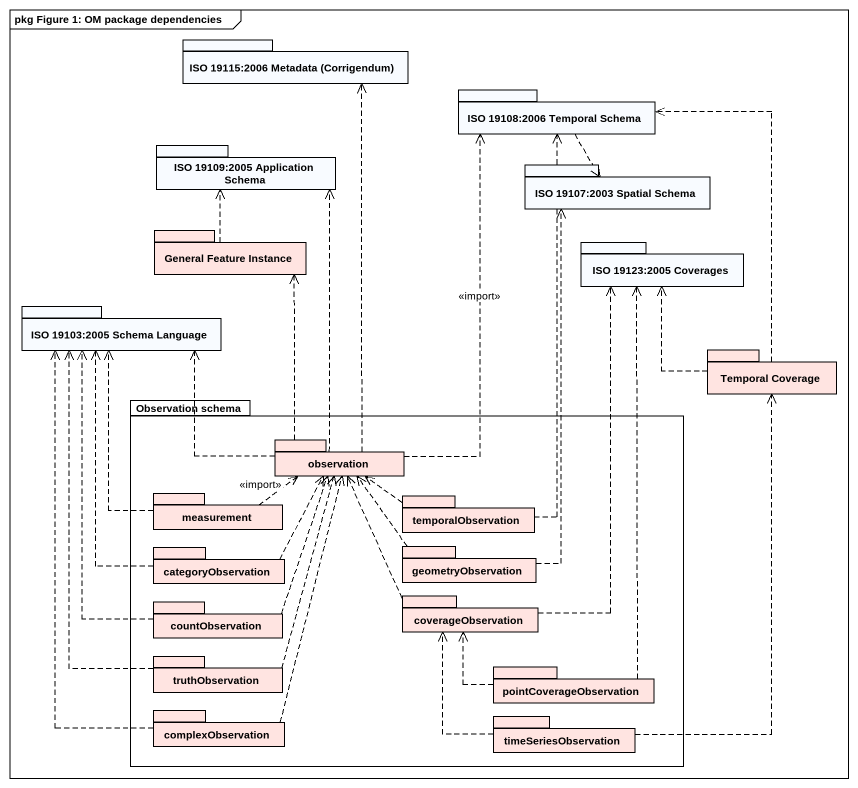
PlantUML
@startuml
mainframe pkg Figure 1: OM package dependencies
package "ISO 19115:2006 Metadata (Corrigendum)" as ISO_19115_2006_Metadata {
}
package "ISO 19108:2006 Temporal Schema" as ISO_19108_2006_Temporal {
}
package "ISO 19109:2005 Application Schema" as ISO_19109_2005_Application {
}
package "ISO 19107:2003 Spatial Schema" as ISO_19107_2003_Spatial {
}
package "General Feature Instance" as General_Feature_Instance #FFE4E1 {
}
package "ISO 19123:2005 Coverages" as ISO_19123_2005_Coverages {
}
package "ISO 19103:2005 Schema Language" as ISO_19103_2005_Schema {
}
package "Temporal Coverage" as Temporal_Coverage #FFE4E1 {
}
package "Observation schema" as Observation_schema #FFFFFF {
  package observation #FFE4E1 {
  }
  package measurement #FFE4E1 {
  }
  package temporalObservation #FFE4E1 {
  }
  package categoryObservation #FFE4E1 {
  }
  package geometryObservation #FFE4E1 {
  }
  package countObservation #FFE4E1 {
  }
  package coverageObservation #FFE4E1 {
  }
  package truthObservation #FFE4E1 {
  }
  package pointCoverageObservation #FFE4E1 {
  }
  package complexObservation #FFE4E1 {
  }
  package timeSeriesObservation #FFE4E1 {
  }
}
ISO_19108_2006_Temporal ..> ISO_19107_2003_Spatial
General_Feature_Instance .up.> ISO_19109_2005_Application
Temporal_Coverage .up.> ISO_19108_2006_Temporal
Temporal_Coverage .up.> ISO_19123_2005_Coverages
observation .up.> ISO_19115_2006_Metadata
observation .up.> ISO_19108_2006_Temporal : <<import>>
observation .up.> ISO_19109_2005_Application
observation .up.> General_Feature_Instance
observation .left.> ISO_19103_2005_Schema
measurement .up.> ISO_19103_2005_Schema
measurement .right.> observation : <<import>>
temporalObservation .up.> ISO_19108_2006_Temporal
temporalObservation .left.> observation
categoryObservation .up.> ISO_19103_2005_Schema
categoryObservation .up.> observation
geometryObservation .up.> ISO_19107_2003_Spatial
geometryObservation .up.> observation
countObservation .up.> ISO_19103_2005_Schema
countObservation .up.> observation
coverageObservation .up.> ISO_19123_2005_Coverages
coverageObservation .up.> observation
truthObservation .up.> ISO_19103_2005_Schema
truthObservation .up.> observation
pointCoverageObservation .up.> ISO_19123_2005_Coverages
pointCoverageObservation .up.> coverageObservation
complexObservation .up.> ISO_19103_2005_Schema
complexObservation .up.> observation
timeSeriesObservation .up.> Temporal_Coverage
timeSeriesObservation .up.> coverageObservation
@enduml
